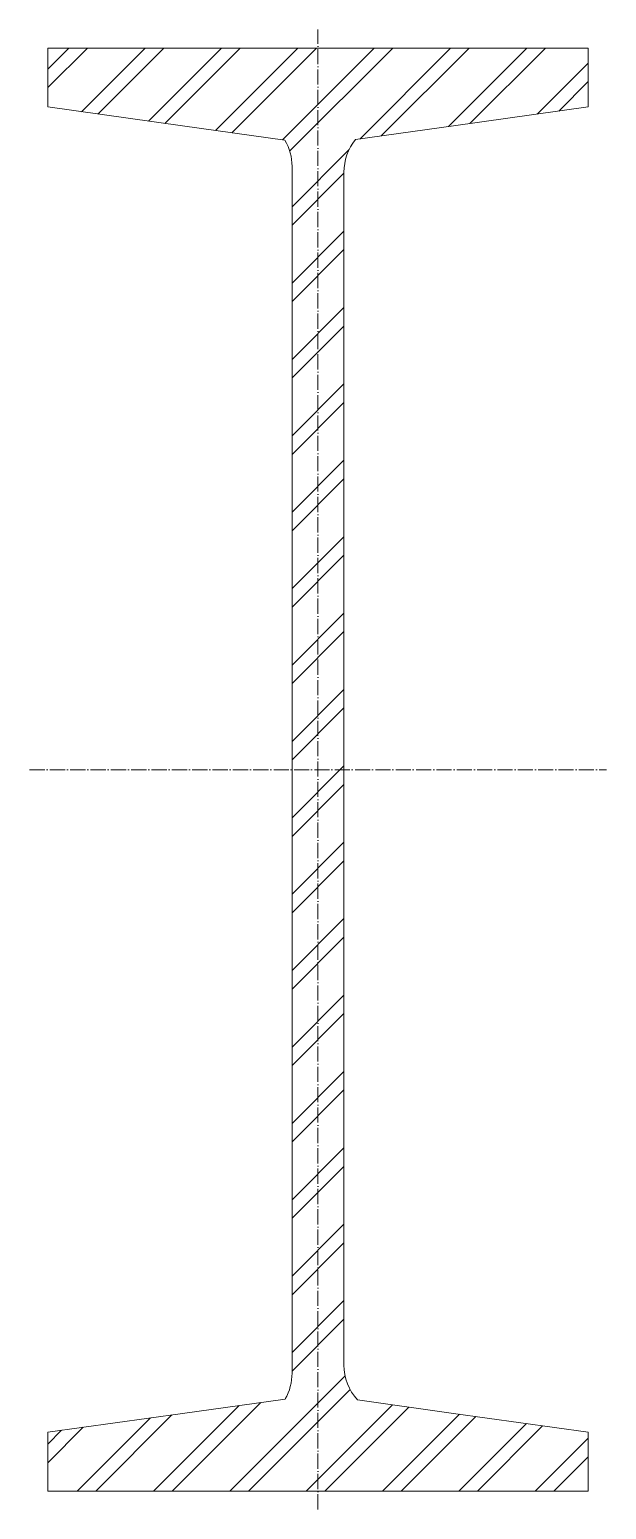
# Model space of a CAD drawing. Header units: metres. Extents: x -95 to 95, y -203 to 284.
import ezdxf

# ---------------------------------------------------------------- set-up
doc = ezdxf.new("R2010")
doc.units = ezdxf.units.M
doc.linetypes.add('MV_hartlijn_staal', pattern=[6.6, 5, -0.8, 0, -0.8])
doc.layers.add('A-DETL-GENF', color=92, linetype='Continuous', lineweight=18)

# ---------------------------------------------------------------- blocks, each defined once
blk = doc.blocks.new('28 Staalprofielen NP-profiel - NP 47_5-4448310-00_0 Basismaterialen')
at = {"layer": 'A-DETL-GENF', "lineweight": 13}
h = blk.add_hatch(dxfattribs=at)
h.set_pattern_fill('FP_482', color=256, style=0, pattern_type=2)
h.set_pattern_definition([(225, (119.778, -1160.474), (12.57236, -12.57236), []), (225, (119.778, -1179.524), (12.57236, -12.57236), [])])
h.paths.add_polyline_path([(-49.23, 278.18), (-89, 278.18), (-89, 258.79), (-10.88, 247.86), (-9.6, 245.14), (-8.81, 242.23), (-8.55, 239.24), (-8.55, -158.01), (-9.12, -162.39), (-10.79, -166.48), (-89, -177.43), (-89, -196.82), (89, -196.82), (89, -177.43), (12.98, -166.79), (10.57, -163.36), (9.06, -159.46), (8.55, -155.31), (8.55, 237.32), (8.99, 241.16), (10.27, 244.8), (12.34, 248.06), (89, 258.79), (89, 278.18)])
at = {"layer": 'A-DETL-GENF', "linetype": 'MV_hartlijn_staal', "lineweight": 13}
for p, q in [((0, -202.82), (0, 284.27)), ((-95, 40.66), (95, 40.66))]:
    blk.add_line(p, q, dxfattribs=at)
at = {"layer": 'A-DETL-GENF'}
for p, q in [((89, 278.18), (-89, 278.18)), ((-89, 278.18), (-89, 258.79)), ((89, 278.18), (-89, 278.18)), ((-89, 278.18), (-89, 258.79)), ((89, 258.79), (89, 278.18)), ((89, 278.18), (89, 258.79)), ((-89, 258.79), (-44.63, 252.58)), ((-89, 258.79), (-44.63, 252.58)), ((44.63, 252.58), (89, 258.79)), ((89, 258.79), (44.63, 252.58)), ((-44.63, 252.58), (-10.88, 247.86)), ((-44.63, 252.58), (-10.88, 247.86)), ((12.34, 248.06), (44.63, 252.58)), ((44.63, 252.58), (12.34, 248.06)), ((-8.55, 239.24), (-8.55, -158.01)), ((-8.55, -158.01), (-8.55, 239.24)), ((8.55, -155.31), (8.55, 237.32)), ((8.55, -155.31), (8.55, 237.32)), ((-10.79, -166.48), (-44.63, -171.22)), ((-44.63, -171.22), (-10.79, -166.48)), ((44.63, -171.22), (12.98, -166.79)), ((44.63, -171.22), (12.98, -166.79)), ((-44.63, -171.22), (-89, -177.43)), ((-89, -177.43), (-44.63, -171.22)), ((89, -177.43), (44.63, -171.22)), ((89, -177.43), (44.63, -171.22)), ((-89, -177.43), (-89, -196.82)), ((-89, -196.82), (-89, -177.43)), ((89, -196.82), (89, -177.43)), ((89, -196.82), (89, -177.43)), ((-89, -196.82), (89, -196.82)), ((89, -196.82), (-89, -196.82))]:
    blk.add_line(p, q, dxfattribs=at)
for centre, start, end in [((-25.65, 239.24), 0, 30.2648), ((-25.65, 239.24), 360, 30.2648), ((25.65, 237.32), 141.0856, 180), ((25.65, 237.32), 141.0856, 180), ((25.65, -155.31), 180, 222.1657), ((25.65, -155.31), 180, 222.1657), ((-25.65, -158.01), 330.324, 0), ((-25.65, -158.01), 330.324, 0)]:
    blk.add_arc(centre, 17.1, start, end, dxfattribs=at)

msp = doc.modelspace()

# ---------------------------------------------------------------- block references
msp.add_blockref('28 Staalprofielen NP-profiel - NP 47_5-4448310-00_0 Basismaterialen', (0, 0))

doc.saveas('drawing.dxf')
